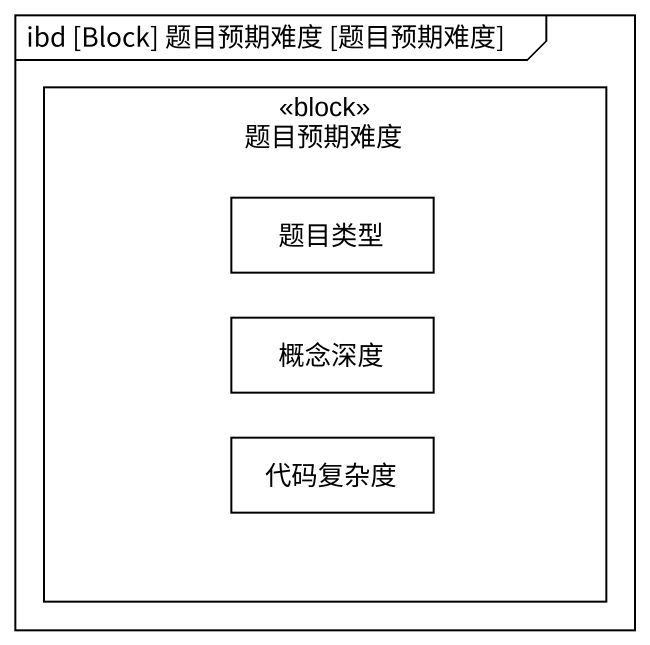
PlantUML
@startuml
mainframe ibd [Block] 题目预期难度 [题目预期难度]
rectangle 题目预期难度 <<block>> {
  rectangle 题目类型
  rectangle 概念深度
  rectangle 代码复杂度
}
@enduml
